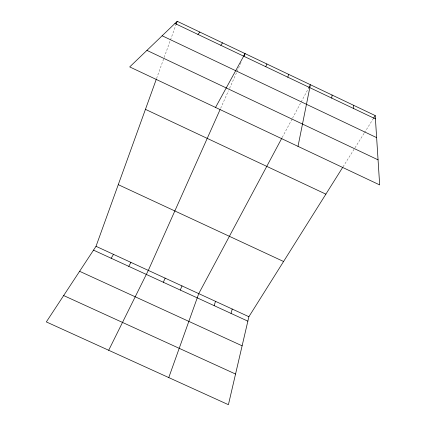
<?xml version="1.0" encoding="UTF-8"?>
<svg xmlns="http://www.w3.org/2000/svg" width="426" height="426" viewBox="0 0 426 426"><rect width="100%" height="100%" fill="white"/><g stroke="black" fill="none" stroke-linecap="round" stroke-linejoin="round"><path stroke-width="0.32" stroke-dasharray="2.13 1.6" d="M156.587 78.464L163.951 58.058M164.175 57.435L170.256 40.582M170.485 39.959L175.869 25.033M220.636 108.348L228.469 90.802M229.545 88.395L236.787 72.17M237.053 71.568L239.992 64.981M240.259 64.385L241.057 62.59M282.23 137.433L292.188 118.79M292.497 118.215L300.852 102.586M301.161 102.011L308.861 87.602M343.015 166.864L354.634 148.365M354.98 147.806L364.076 133.327M364.427 132.774L373.133 118.913"/><path stroke-width="0.64" d="M353.617 108.513L353.671 105.323M331.742 98.102L332.067 95.03M298.008 146.368L310.4 84.715L308.861 87.602M342.658 167.429L248.89 316.715L228.416 404.7L46.333 321.918L96.02 246.319L156.369 79.076M231.02 313.408L232.213 309.031M287.816 77.191L288.679 74.374M214.145 305.644L215.497 301.336M168.765 377.58L198.75 293.626L281.916 138.019M176.092 24.41L177.216 21.3L375.221 115.584L379.667 184.916L129.712 66.914L177.216 21.3M180.299 290.069L181.971 285.899M265.765 66.701L266.905 64.007M220.093 109.562L148.312 270.398L108.683 350.268M243.731 56.599L245.067 53.607L215.54 107.432M163.323 282.257L165.16 278.157M128.748 266.346L130.915 262.389M111.149 258.247L113.486 254.359M373.48 118.353L375.221 115.584M220.822 45.305L222.51 42.866M197.92 34.405L199.895 32.099M63.66 295.553L235.551 374.049M79.603 271.293L242.122 345.811M96.02 246.319L248.89 316.715M93.512 250.131L247.857 321.156M118.268 184.666L283.572 261.495M145.442 109.349L325.874 194.149M162.141 35.773L376.637 137.63M146.927 50.385L378.059 159.841M174.953 23.473L375.434 118.897"/></g></svg>
